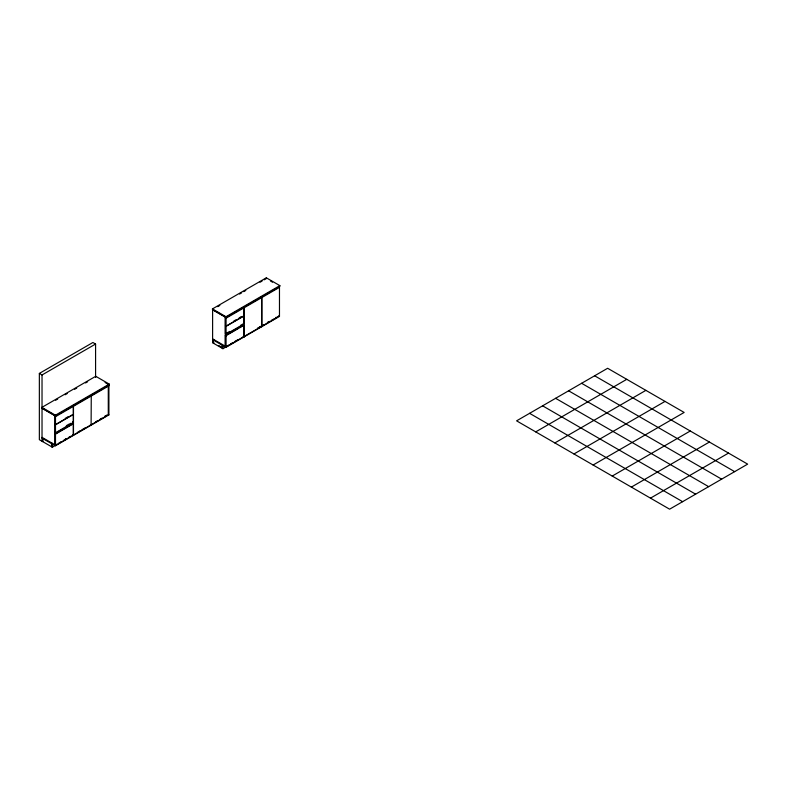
<?xml version="1.0" encoding="UTF-8"?>
<svg xmlns="http://www.w3.org/2000/svg" width="787" height="787" viewBox="0 0 787 787"><rect width="100%" height="100%" fill="white"/><g stroke="black" fill="none" stroke-linecap="round" stroke-linejoin="round"><path stroke-width="1.18" d="M105.222 415.87L105.911 416.274L52.355 447.193L39.35 439.687L39.35 373.422L92.905 342.502L95.581 344.047L95.581 377.18M39.35 373.422L42.026 374.966L95.581 344.047M41.878 407.391L95.739 376.294L109.285 384.115L109.285 384.912L55.415 416.008L41.878 408.187L41.878 407.391L55.415 415.211L109.285 384.115M279.857 285.632L225.997 316.728L225.997 317.525L212.451 309.704L212.451 308.907L266.321 277.811L279.857 285.632L279.857 286.429L225.387 317.791L225.387 325.739L226.076 326.133L243.901 315.843L243.901 307.894L243.213 307.501M55.602 400.258L57.717 399.039M65.114 394.769L67.22 393.549M74.617 389.29L76.733 388.07M85.567 382.964L87.642 381.764M217.733 306.655L219.848 305.435M239.563 294.053L241.639 292.853M243.714 291.662L245.79 290.462M259.985 282.267L262.091 281.048M264.206 279.828L266.321 278.608L266.321 277.811M42.026 408.099L54.726 415.428L55.415 415.034M54.805 416.274L55.493 416.667L73.319 406.377L73.319 414.326L55.493 424.616L54.805 424.223M72.788 405.895L73.476 406.289L91.105 396.107L90.416 395.713M72.788 434.955L73.476 435.359L91.105 425.177L91.262 396.018L108.901 385.837L108.901 414.906L91.262 425.088L90.574 424.685M225.387 317.791L226.076 318.184L243.901 307.894M243.37 307.412L244.059 307.806L261.687 297.624L261.687 326.694L244.059 336.875L243.37 336.472M261.156 297.142L261.845 297.535L279.474 287.353L279.474 316.423L261.845 326.605L261.156 326.202M65.291 418.35L68.439 416.53M233.778 321.076L235.874 319.866M239.022 318.046L241.117 316.659M54.805 424.4L55.493 424.793L73.319 414.503L73.319 422.452L54.578 433.312M226.076 326.31L243.901 316.02L243.901 323.969L226.076 334.268L225.387 333.865L225.387 325.916L226.076 326.31L226.076 334.268M213.985 339.65L213.297 340.053L213.297 343.142L213.985 342.748M66.344 425.688L69.482 423.878M226.538 333.235L229.656 331.435M225.387 335.223L243.213 324.933L243.901 325.326L243.901 336.964L226.076 347.254L225.387 346.851L225.387 335.223L226.076 335.626L243.901 325.326M55.415 433.794L72.02 424.213L70.486 423.327M227.04 334.711L238.451 328.12M240.527 326.93L242.603 325.729L241.068 324.844M73.319 423.809L55.493 434.109L54.805 433.706L72.63 423.416L73.319 423.809L73.319 435.447L55.493 445.737L54.805 445.334M43.403 441.232L42.714 441.625L42.714 438.536M52.355 443.307L51.667 443.701L51.667 446.8M55.415 444.281L54.726 444.675L42.026 437.346M64.239 439.894L66.344 438.674M105.094 416.303L107.17 415.103L105.143 416.362M257.89 328.09L259.966 326.89M269.449 321.411L267.373 322.611L269.449 321.499M42.026 438.133L54.726 445.472L56.841 444.252M58.956 443.032L61.071 441.802M64.249 439.972L66.364 438.752M68.479 437.533L70.594 436.313M77.943 432.073L80.038 430.863M82.123 429.653L85.262 427.843M95.729 421.802L97.824 420.592M99.919 419.382L102.005 418.172M212.608 339.65L225.308 346.988L228.486 345.159M230.601 343.929L232.716 342.709M234.831 341.489L237.999 339.659M257.939 328.149L260.035 326.939M262.12 325.729L264.216 324.519M271.545 320.299L273.63 319.089M275.725 317.879L278.864 316.069M225.308 346.988L225.308 316.945L212.608 309.616L212.608 342.748L222.937 348.71L276.493 317.791L275.804 317.387M535.721 431.886L626.767 379.324M554.845 442.933L645.891 390.362M573.969 453.971L665.015 401.409M593.103 465.019L684.149 412.447L607.633 368.277L516.587 420.838L669.609 509.189L747.65 464.133L594.628 375.783M612.227 476.056L690.268 431.001M631.351 487.104L709.392 442.048M650.485 498.141L728.526 453.086M581.623 383.299L734.645 471.639M568.617 390.805L721.64 479.155M555.612 398.311L708.634 486.661M542.597 405.826L695.619 494.167M529.592 413.332L682.614 501.683M270.482 281.008L272.568 282.218M278.785 286.96L279.474 287.353M260.999 297.23L261.687 297.624M278.785 316.02L279.474 316.423M260.999 326.29L261.687 326.694M212.451 308.907L225.997 316.728M243.213 336.561L243.901 336.964M212.608 338.863L225.308 346.191M218.963 345.621L221.944 347.342M105.114 382.502L109.285 384.912M108.213 385.443L108.901 385.837M90.574 395.625L91.262 396.018M108.213 414.503L108.901 414.906M72.63 405.984L73.319 406.377M90.416 424.773L91.105 425.177M72.63 422.058L73.319 422.452M72.63 435.044L73.319 435.447M54.805 432.348L55.493 432.752M261.845 297.535L261.845 326.605M244.059 307.806L244.059 336.875M242.603 324.028L242.603 326.457M226.076 318.184L226.076 326.133M226.076 335.626L226.076 347.254M225.997 333.609L225.997 336.049M222.937 345.621L222.937 348.71M222.249 345.218L222.249 348.316M108.281 384.509L108.281 414.552M95.739 376.294L95.739 377.091M73.476 406.289L73.476 435.359M72.788 421.635L72.788 424.055M55.415 415.211L55.415 416.008M55.493 416.667L55.493 424.616M55.493 424.793L55.493 445.737M54.726 415.428L54.726 445.472M52.355 444.104L52.355 447.193M42.026 374.966L42.026 441.232"/></g></svg>
